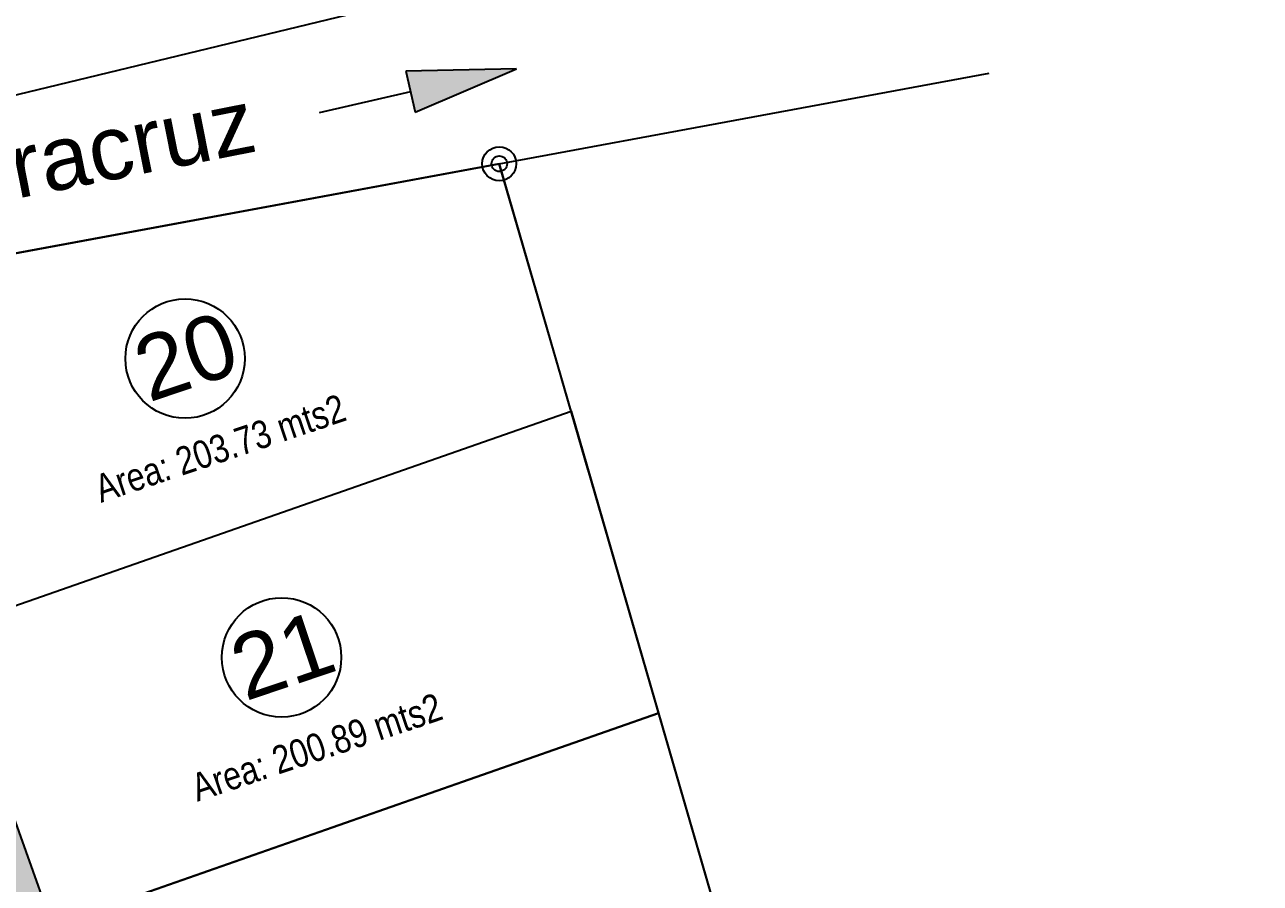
# Model space of a CAD drawing. Header units: metres. Extents: x 604533 to 608048, y 1310709 to 1311860.
# Drawn here: x 604725.62 to 604764.36, y 1311100.67 to 1311127.59 of the extents above; entities that cross this region are included whole.
import ezdxf

# ---------------------------------------------------------------- set-up
doc = ezdxf.new("R2010")
doc.units = ezdxf.units.M
doc.header["$LTSCALE"] = 0.0254
doc.header["$MEASUREMENT"] = 0
for name, color, linetype in [('CERCO', 6, 'Continuous'), ('CIRCULO', 1, 'Continuous'), ('ROTULOS LOTES', 1, 'Continuous'), ('texto', 7, 'Continuous')]:
    doc.layers.add(name, color=color, linetype=linetype)
doc.styles.add('PUNTOS PI', font='arial.ttf', dxfattribs={"height": 8e-05})
doc.styles.add('ROTULOS', font='arial.ttf', dxfattribs={"height": 3})
doc.styles.add('TSN - Arial Narrow', font='ARIALN.TTF')

msp = doc.modelspace()

# ---------------------------------------------------------------- hatches: boundary and pattern name
h = msp.add_hatch(color=256)
h.dxf.hatch_style = 1
h.paths.add_polyline_path([(604737.563, 1311126.134), (604737.862, 1311124.852), (604741.038, 1311126.207)])
h = msp.add_hatch(color=256)
h.dxf.hatch_style = 1
h.paths.add_polyline_path([(604719.941, 1311111.956, -0.410936), (604721.457, 1311111.279), (604729.073, 1311089.55), (604729.829, 1311089.815), (604726.488, 1311099.347), (604723.179, 1311108.624), (604721.524, 1311113.344), (604709.821, 1311109.248), (604690.841, 1311102.604), (604690.841, 1311102.604), (604676.129, 1311097.454), (604663.417, 1311093.004), (604661, 1311099.897), (604660.249, 1311099.624), (604662.688, 1311092.665, 0.351788), (604663.68, 1311092.238)])

# ---------------------------------------------------------------- linework, layer by layer
for p, q in [((604741.038, 1311126.207, 100), (604737.563, 1311126.134, 100)), ((604737.563, 1311126.134, 100), (604737.862, 1311124.852, 100)), ((604737.862, 1311124.852, 100), (604741.038, 1311126.207, 100)), ((604737.713, 1311125.493, 100), (604734.856, 1311124.828, 100)), ((604740.498, 1311123.233, 100), (604719.425, 1311119.334, 100)), ((604743.281, 1311113.628, 100), (604742.447, 1311116.51, 100)), ((604726.488, 1311099.347, 100), (604745.49, 1311106.006, 100)), ((604745.49, 1311106.006, 100), (604747.449, 1311099.244, 100))]:
    msp.add_line(p, q)
at = {"elevation": 100}
msp.add_lwpolyline([(604679.851, 1311015.452), (604673.09, 1311025.03), (604657.946, 1311048.798), (604651.347, 1311058.97), (604644.153, 1311070.012), (604629.846, 1311092.067), (604626.467, 1311100.036), (604630.094, 1311101.927), (604640.034, 1311104.542), (604658.025, 1311107.867), (604680.837, 1311112.484), (604709.772, 1311117.548), (604740.498, 1311123.233), (604747.449, 1311099.244), (604759.642, 1311058.879), (604764.357, 1311043.676), (604729.697, 1311032.135), (604722.407, 1311029.775), (604706.496, 1311024.399)], close=True, dxfattribs=at)
msp.add_lwpolyline([(604679.851, 1311015.452), (604673.09, 1311025.03), (604657.946, 1311048.798), (604651.347, 1311058.97), (604644.153, 1311070.012), (604629.846, 1311092.067), (604626.467, 1311100.036), (604630.094, 1311101.927), (604640.034, 1311104.542), (604658.025, 1311107.867), (604680.837, 1311112.484), (604709.772, 1311117.548), (604740.498, 1311123.233), (604747.449, 1311099.244), (604759.642, 1311058.879), (604764.357, 1311043.676), (604729.697, 1311032.135), (604722.407, 1311029.775), (604706.496, 1311024.399)], close=True, dxfattribs=at)
for points in [[(604740.498, 1311123.233), (604719.425, 1311119.334), (604723.179, 1311108.624), (604742.747, 1311115.472), (604740.498, 1311123.233)], [(604723.179, 1311108.624), (604742.747, 1311115.472), (604745.49, 1311106.006), (604726.488, 1311099.347), (604723.179, 1311108.624)]]:
    msp.add_lwpolyline(points, dxfattribs=at)
for centre in [(604730.647, 1311117.123, 100), (604733.673, 1311107.752, 100)]:
    msp.add_circle(centre, 1.872)
at = {"layer": 'CERCO'}
msp.add_line((604740.498, 1311123.233, 100), (604755.861, 1311126.076, 100), dxfattribs=at)
at = {"layer": 'CERCO', "elevation": 100}
msp.add_lwpolyline([(604589.275, 1311153.273), (604619.679, 1311103.733), (604629.387, 1311106.051), (604639.215, 1311108.307), (604658.633, 1311111.797), (604681.641, 1311116.389), (604683.695, 1311116.679), (604702.195, 1311120.357), (604710.338, 1311122.091), (604724.78, 1311125.26), (604740.135, 1311128.98)], dxfattribs=at)
at = {"layer": 'CIRCULO'}
for radius in [0.532, 0.243]:
    msp.add_circle((604740.498, 1311123.233, 100), radius, dxfattribs=at)

# ---------------------------------------------------------------- texts
at = {"linetype": 'Continuous', "lineweight": 25, "ltscale": 0.1, "char_height": 0.87404, "width": 14.13316, "attachment_point": 1, "rotation": 18.5755, "style": 'TSN - Arial Narrow'}
for s, insert in [('\\pi-2.62211,l4.37019,t4.37019;Area: 203.73 mts2', (604726.072, 1311112.866, 100)), ('\\pi-2.62211,l4.37019,t4.37019;Area: 200.89 mts2', (604729.099, 1311103.494, 100))]:
    msp.add_mtext(s, dxfattribs=dict(at, insert=insert))
at = {"layer": 'ROTULOS LOTES', "style": 'ROTULOS'}
for s, p in [('20', (604729.511, 1311115.744, 100)), ('21', (604732.537, 1311106.372, 100))]:
    msp.add_text(s, height=2.0142, rotation=18.5755, dxfattribs=at).set_placement(p)
at = {"layer": 'texto', "style": 'PUNTOS PI'}
msp.add_text('Camino a Veracruz', height=2, rotation=11.1792, dxfattribs=at).set_placement((604709.523, 1311119.005, 100))

doc.saveas('drawing.dxf')
